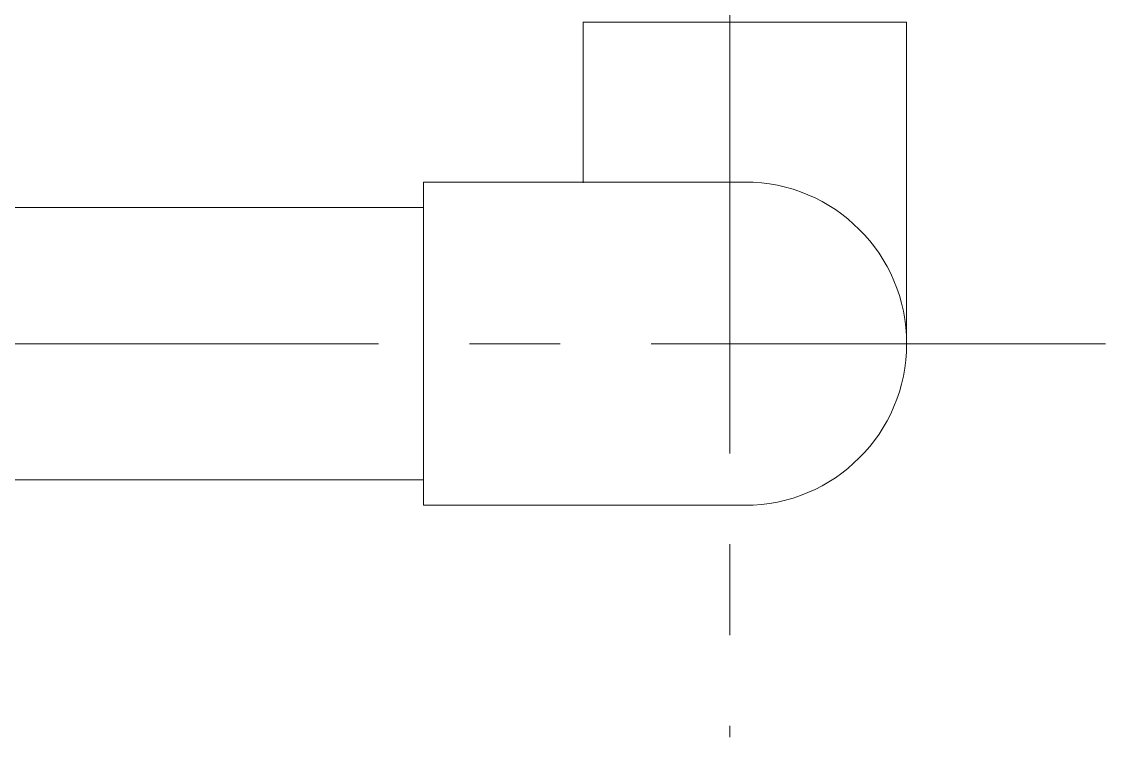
# Model space of a CAD drawing. Header units: millimetres. Extents: x 3795014 to 4300160, y 3869364 to 4016788.
# Drawn here: x 4227199.7 to 4227497.9, y 3925721.1 to 3925918.2 of the extents above; entities that cross this region are included whole.
import ezdxf

# ---------------------------------------------------------------- set-up
doc = ezdxf.new("R2010")
doc.units = ezdxf.units.MM
doc.linetypes.add('CENTER', pattern=[2, 1.25, -0.25, 0.25, -0.25])
doc.layers.add('Дополнительная', color=7, linetype='Continuous', lineweight=18)

msp = doc.modelspace()

# ---------------------------------------------------------------- linework, layer by layer
at = {"layer": 'Дополнительная', "linetype": 'CENTER', "ltscale": 100}
for p, q in [((4227394.52, 3926724.32, 0), (4227394.52, 3925721.15, 0)), ((4227497.88, 3925829.52, 0), (4226249.2, 3925829.52, 0))]:
    msp.add_line(p, q, dxfattribs=at)
at = {"layer": 'Дополнительная', "ltscale": 25}
for p, q in [((4227354.2, 3925873.77, 0), (4227354.2, 3925918.02, 0)), ((4227354.2, 3925918.02, 0), (4227443.2, 3925918.02, 0)), ((4227443.2, 3925918.02, 0), (4227443.2, 3925829.52, 0)), ((4227398.7, 3925874.02, 0), (4227310.2, 3925874.02, 0)), ((4227310.2, 3925874.02, 0), (4227310.2, 3925785.02, 0)), ((4227310.2, 3925785.02, 0), (4227398.7, 3925785.02, 0))]:
    msp.add_line(p, q, dxfattribs=at)
at = {"layer": 'Дополнительная', "ltscale": 25, "elevation": 0}
msp.add_lwpolyline([(4227310.2, 3925867.02), (4226987.2, 3925867.02), (4226987.2, 3925792.02), (4227310.2, 3925792.02)], close=True, dxfattribs=at)
at = {"layer": 'Дополнительная', "ltscale": 25}
msp.add_arc((4227398.7, 3925829.52, 0), 44.5, 270, 90, dxfattribs=at)

doc.saveas('drawing.dxf')
